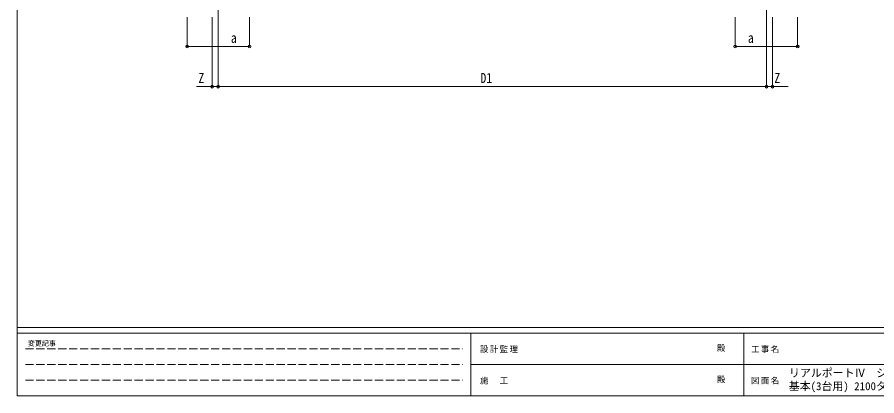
# Model space of a CAD drawing. Units: millimetres at full size, sheet at 1:35; details may follow other scales. Extents: x -9783 to 9892, y -6828 to 6752.
# Drawn here: x -9783 to 1234, y -6828 to -1971 of the extents above; entities that cross this region are included whole.
import ezdxf
from ezdxf.enums import TextEntityAlignment as Align

# ---------------------------------------------------------------- set-up
doc = ezdxf.new("R2010")
doc.units = ezdxf.units.MM
doc.header["$LTSCALE"] = 35
doc.header["$PDMODE"] = 32
doc.header["$PDSIZE"] = 35
doc.linetypes.add('DASHED3', pattern=[4, 3, -1])
for name, color, linetype, lineweight in [('0-8_PARTS2', 2, 'Continuous', 9), ('0-A_寸法', 6, 'Continuous', 9), ('F-0_240', 7, 'Continuous', 9)]:
    doc.layers.add(name, color=color, linetype=linetype, lineweight=lineweight)
doc.styles.add('ＭＳ ゴシック', font='')
doc.styles.get('ＭＳ ゴシック').set_extended_font_data('MS Gothic')

msp = doc.modelspace()

# ---------------------------------------------------------------- linework, layer by layer
at = {"layer": '0-8_PARTS2'}
for p, q in [((-7206.23, -1259.67), (-7206.23, -2109.91)), ((-180.06, -1259.67), (-180.06, -2109.91))]:
    msp.add_line(p, q, dxfattribs=at)
at = {"layer": '0-A_寸法'}
for p, q in [((-7606.15, -2346.77), (-7606.15, -1972.36)), ((-7284.15, -2861.76), (-7284.15, -1972.36)), ((-7206.15, -2861.76), (-7206.15, -1972.36)), ((-6806.15, -2346.77), (-6806.15, -1972.36)), ((-580.15, -2346.77), (-580.15, -1972.36)), ((-180.15, -2861.76), (-180.15, -1972.36)), ((-102.15, -2861.76), (-102.15, -1972.36)), ((219.85, -2346.77), (219.85, -1972.36)), ((-7606.15, -2346.77), (-6806.15, -2346.77)), ((219.85, -2346.77), (-580.15, -2346.77)), ((-7284.15, -2861.76), (-7484.15, -2861.76)), ((-7206.15, -2861.76), (-7284.15, -2861.76)), ((-102.15, -2861.76), (97.85, -2861.76))]:
    msp.add_line(p, q, dxfattribs=at)
msp.add_lwpolyline([(-7206.15, -2861.76), (-180.15, -2861.76), (-102.15, -2861.76)], dxfattribs=at)
for p in [(-7606.15, -2346.77), (-6806.15, -2346.77), (-580.15, -2346.77), (219.85, -2346.77), (-7284.15, -2861.76), (-7206.15, -2861.76), (-180.15, -2861.76), (-102.15, -2861.76)]:
    msp.add_point(p, dxfattribs=at)
at = {"layer": 'F-0_240', "color": 5}
for p, q in [((-9783.03, 6751.9), (-9783.03, -6828.1)), ((-9783.03, -5953.1), (9396.97, -5953.1)), ((-9783.03, -6023.1), (6285.75, -6023.1)), ((-3969.25, -6023.1), (-3969.25, -6828.1)), ((-469.25, -6023.1), (-469.25, -6828.1)), ((-3969.25, -6425.6), (3205.75, -6425.6)), ((-9783.03, -6828.1), (9396.97, -6828.1))]:
    msp.add_line(p, q, dxfattribs=at)
at = {"layer": 'F-0_240', "color": 4, "linetype": 'DASHED3'}
for p, q in [((-9678.03, -6224.35), (-4074.25, -6224.35)), ((-9678.03, -6425.6), (-4074.25, -6425.6)), ((-9678.03, -6626.85), (-4074.25, -6626.85))]:
    msp.add_line(p, q, dxfattribs=at)

# ---------------------------------------------------------------- texts
at = {"layer": '0-A_寸法', "color": 7, "style": 'ＭＳ ゴシック', "width": 0.85}
for s, p in [('a', (-7044.15, -2338.77)), ('a', (-418.15, -2338.77)), ('Z', (-7460.15, -2853.76)), ('D1', (-3845.15, -2853.76)), ('Z', (-78.15, -2853.76))]:
    msp.add_text(s, height=129, dxfattribs=at).set_placement(p, align=Align.BOTTOM_LEFT)
at = {"layer": 'F-0_240', "style": 'ＭＳ ゴシック'}
for s, height, p in [('変更記事', 64.15, (-9646.27, -6206.85)), ('殿', 76.98, (-814.24, -6276.85)), ('リアルポートⅣ\u3000ジャンボタイプ\u3000側面パネル', 102.6, (109.35, -6616.22)), ('殿', 76.98, (-814.24, -6679.35)), ('基本(3台用) 2100タイプ 奥行50', 102.6, (105.77, -6786.55))]:
    msp.add_text(s, height=height, dxfattribs=at).set_placement(p, align=Align.BOTTOM_LEFT)
at = {"layer": 'F-0_240', "char_height": 76.98, "attachment_point": 7, "style": 'ＭＳ ゴシック'}
for s, insert in [('\\T1.17;設計監理', (-3851.04, -6276.85)), ('\\T1.17;工事名', (-376.96, -6276.85)), ('\\T1.17;施\u3000工', (-3851.04, -6679.35)), ('\\T1.17;図面名', (-376.96, -6679.35))]:
    msp.add_mtext(s, dxfattribs=dict(at, insert=insert))

doc.saveas('drawing.dxf')
